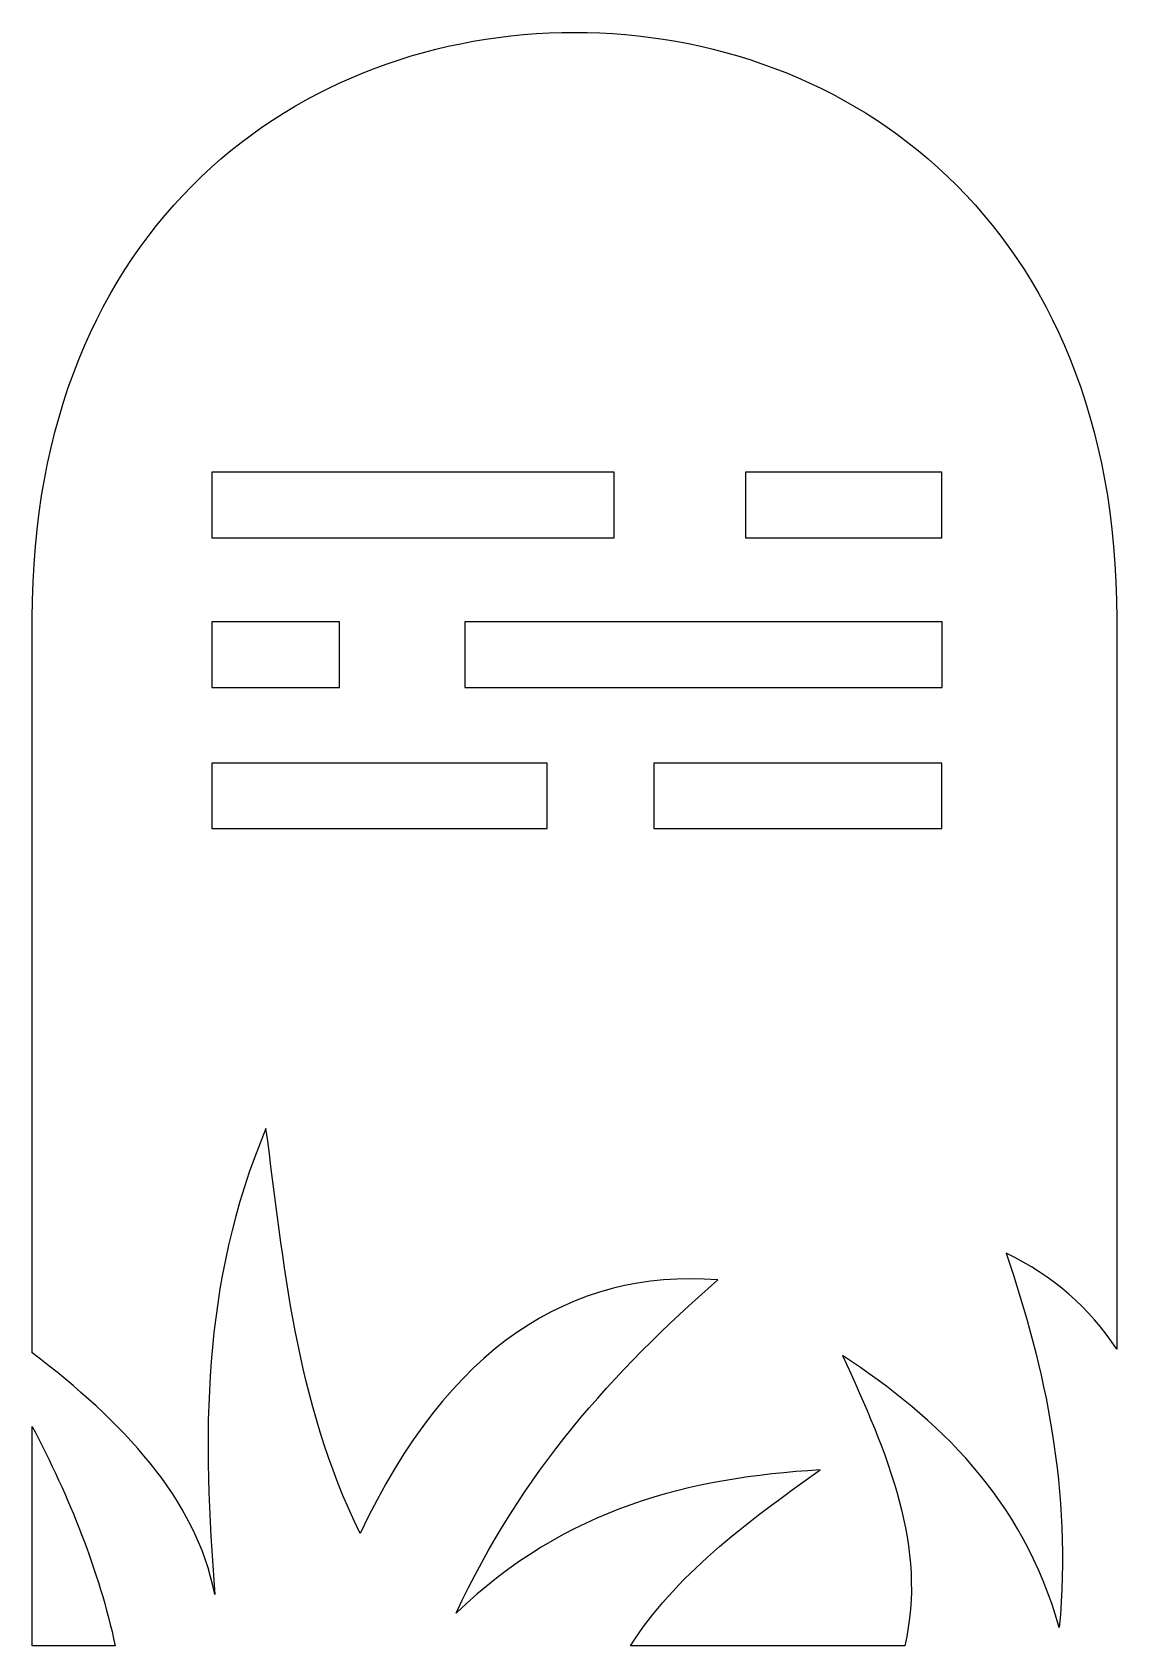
# Model space of a CAD drawing. Header units: centimetres. Extents: x -6.6 to 6.4, y -9.4 to 10.
import ezdxf

# ---------------------------------------------------------------- set-up
doc = ezdxf.new("R2010")
doc.units = ezdxf.units.CM
doc.header["$MEASUREMENT"] = 0
doc.layers.add('Layer 1', color=7, linetype='Continuous')

msp = doc.modelspace()

# ---------------------------------------------------------------- linework, layer by layer
at = {"layer": 'Layer 1'}
for points, knots in [([(-0.09488, 9.99777), (-3.36859, 9.9965), (-6.62564, 7.72028), (-6.62564, 2.93464), (-6.62564, 2.93464), (-6.62564, 2.93464), (-6.62564, -5.90883), (-6.62564, -5.90883), (-6.62564, -5.90883), (-5.54319, -6.74026), (-4.65724, -7.65399), (-4.42633, -8.82365), (-4.42633, -8.82365), (-4.57421, -6.94869), (-4.602, -5.08369), (-3.81089, -3.20873), (-3.81089, -3.20873), (-3.58888, -4.83304), (-3.46988, -6.46144), (-2.67763, -8.08571), (-2.67763, -8.08571), (-1.61011, -5.83807), (-0.14974, -4.89971), (1.63143, -5.03115), (1.63143, -5.03115), (0.37879, -6.12499), (-0.74094, -7.36135), (-1.52063, -9.04638), (-1.52063, -9.04638), (-0.19331, -7.77291), (1.29982, -7.4133), (2.86349, -7.32141), (2.86349, -7.32141), (1.95393, -7.96435), (1.11031, -8.60391), (0.57984, -9.43909), (0.57984, -9.43909), (0.57984, -9.43909), (3.88346, -9.43909), (3.88346, -9.43909), (3.88346, -9.43909), (4.15515, -8.25881), (3.68291, -7.13469), (3.13371, -5.94303), (3.13371, -5.94303), (4.29712, -6.70914), (5.28807, -7.64662), (5.74412, -9.21767), (5.74412, -9.21767), (5.89276, -7.57312), (5.58207, -6.11048), (5.10359, -4.71097), (5.10359, -4.71097), (5.66611, -4.98253), (6.11035, -5.36744), (6.43589, -5.86528), (6.43589, -5.86528), (6.43589, -5.86528), (6.43589, 2.93464), (6.43589, 2.93464), (6.43589, 2.93464), (6.43589, 7.7256), (3.17884, 9.99896), (-0.09487, 9.99777), (-0.09487, 9.99777), (-0.09487, 9.99777), (-0.09488, 9.99777), (-0.09488, 9.99777)], [0, 0, 0, 0, 0.05555556, 0.05555556, 0.05555556, 0.05555556, 0.11111111, 0.11111111, 0.11111111, 0.11111111, 0.16666667, 0.16666667, 0.16666667, 0.16666667, 0.22222222, 0.22222222, 0.22222222, 0.22222222, 0.27777778, 0.27777778, 0.27777778, 0.27777778, 0.33333333, 0.33333333, 0.33333333, 0.33333333, 0.38888889, 0.38888889, 0.38888889, 0.38888889, 0.44444444, 0.44444444, 0.44444444, 0.44444444, 0.5, 0.5, 0.5, 0.5, 0.55555556, 0.55555556, 0.55555556, 0.55555556, 0.61111111, 0.61111111, 0.61111111, 0.61111111, 0.66666667, 0.66666667, 0.66666667, 0.66666667, 0.72222222, 0.72222222, 0.72222222, 0.72222222, 0.77777778, 0.77777778, 0.77777778, 0.77777778, 0.83333333, 0.83333333, 0.83333333, 0.83333333, 0.88888889, 0.88888889, 0.88888889, 0.88888889, 1, 1, 1, 1]), ([(-4.46323, 4.69776), (-4.46323, 4.69776), (0.38348, 4.69776), (0.38348, 4.69776), (0.38348, 4.69776), (0.38348, 4.69776), (0.38348, 3.90977), (0.38348, 3.90977), (0.38348, 3.90977), (0.38348, 3.90977), (-4.46323, 3.90977), (-4.46323, 3.90977), (-4.46323, 3.90977), (-4.46323, 3.90977), (-4.46323, 4.69772), (-4.46323, 4.69772), (-4.46323, 4.69772), (-4.46323, 4.69772), (-4.46323, 4.69776), (-4.46323, 4.69776)], [0, 0, 0, 0, 0.16666667, 0.16666667, 0.16666667, 0.16666667, 0.33333333, 0.33333333, 0.33333333, 0.33333333, 0.5, 0.5, 0.5, 0.5, 0.66666667, 0.66666667, 0.66666667, 0.66666667, 1, 1, 1, 1]), ([(1.96477, 4.69776), (1.96477, 4.69776), (4.33145, 4.69776), (4.33145, 4.69776), (4.33145, 4.69776), (4.33145, 4.69776), (4.33145, 3.90977), (4.33145, 3.90977), (4.33145, 3.90977), (4.33145, 3.90977), (1.96473, 3.90977), (1.96473, 3.90977), (1.96473, 3.90977), (1.96473, 3.90977), (1.96473, 4.69772), (1.96473, 4.69772), (1.96473, 4.69772), (1.96473, 4.69772), (1.96477, 4.69776), (1.96477, 4.69776)], [0, 0, 0, 0, 0.16666667, 0.16666667, 0.16666667, 0.16666667, 0.33333333, 0.33333333, 0.33333333, 0.33333333, 0.5, 0.5, 0.5, 0.5, 0.66666667, 0.66666667, 0.66666667, 0.66666667, 1, 1, 1, 1]), ([(-4.46323, 2.89508), (-4.46323, 2.89508), (-2.9241, 2.89508), (-2.9241, 2.89508), (-2.9241, 2.89508), (-2.9241, 2.89508), (-2.9241, 2.10709), (-2.9241, 2.10709), (-2.9241, 2.10709), (-2.9241, 2.10709), (-4.46323, 2.10709), (-4.46323, 2.10709), (-4.46323, 2.10709), (-4.46323, 2.10709), (-4.46323, 2.89504), (-4.46323, 2.89504), (-4.46323, 2.89504), (-4.46323, 2.89504), (-4.46323, 2.89508), (-4.46323, 2.89508)], [0, 0, 0, 0, 0.16666667, 0.16666667, 0.16666667, 0.16666667, 0.33333333, 0.33333333, 0.33333333, 0.33333333, 0.5, 0.5, 0.5, 0.5, 0.66666667, 0.66666667, 0.66666667, 0.66666667, 1, 1, 1, 1]), ([(-1.41659, 2.89508), (-1.41659, 2.89508), (4.33149, 2.89508), (4.33149, 2.89508), (4.33149, 2.89508), (4.33149, 2.89508), (4.33149, 2.10709), (4.33149, 2.10709), (4.33149, 2.10709), (4.33149, 2.10709), (-1.41663, 2.10709), (-1.41663, 2.10709), (-1.41663, 2.10709), (-1.41663, 2.10709), (-1.41663, 2.89504), (-1.41663, 2.89504), (-1.41663, 2.89504), (-1.41663, 2.89504), (-1.41659, 2.89508), (-1.41659, 2.89508)], [0, 0, 0, 0, 0.16666667, 0.16666667, 0.16666667, 0.16666667, 0.33333333, 0.33333333, 0.33333333, 0.33333333, 0.5, 0.5, 0.5, 0.5, 0.66666667, 0.66666667, 0.66666667, 0.66666667, 1, 1, 1, 1]), ([(-4.46449, 1.19521), (-4.46449, 1.19521), (-0.42438, 1.19521), (-0.42438, 1.19521), (-0.42438, 1.19521), (-0.42438, 1.19521), (-0.42438, 0.40717), (-0.42438, 0.40717), (-0.42438, 0.40717), (-0.42438, 0.40717), (-4.46449, 0.40717), (-4.46449, 0.40717), (-4.46449, 0.40717), (-4.46449, 0.40717), (-4.46449, 1.19521), (-4.46449, 1.19521)], [0, 0, 0, 0, 0.2, 0.2, 0.2, 0.2, 0.4, 0.4, 0.4, 0.4, 0.6, 0.6, 0.6, 0.6, 1, 1, 1, 1]), ([(0.86174, 1.19521), (0.86174, 1.19521), (4.33145, 1.19521), (4.33145, 1.19521), (4.33145, 1.19521), (4.33145, 1.19521), (4.33145, 0.40717), (4.33145, 0.40717), (4.33145, 0.40717), (4.33145, 0.40717), (0.86174, 0.40717), (0.86174, 0.40717), (0.86174, 0.40717), (0.86174, 0.40717), (0.86174, 1.19521), (0.86174, 1.19521)], [0, 0, 0, 0, 0.2, 0.2, 0.2, 0.2, 0.4, 0.4, 0.4, 0.4, 0.6, 0.6, 0.6, 0.6, 1, 1, 1, 1]), ([(-6.6256, -6.79689), (-6.6256, -6.79689), (-6.6256, -9.43905), (-6.6256, -9.43905), (-6.6256, -9.43905), (-6.6256, -9.43905), (-5.62681, -9.43905), (-5.62681, -9.43905), (-5.62681, -9.43905), (-5.82239, -8.52907), (-6.17862, -7.65218), (-6.62564, -6.79697), (-6.62564, -6.79697), (-6.62564, -6.79697), (-6.6256, -6.79689), (-6.6256, -6.79689)], [0, 0, 0, 0, 0.2, 0.2, 0.2, 0.2, 0.4, 0.4, 0.4, 0.4, 0.6, 0.6, 0.6, 0.6, 1, 1, 1, 1])]:
    msp.add_open_spline(points, degree=3, knots=knots, dxfattribs=at)

doc.saveas('drawing.dxf')
